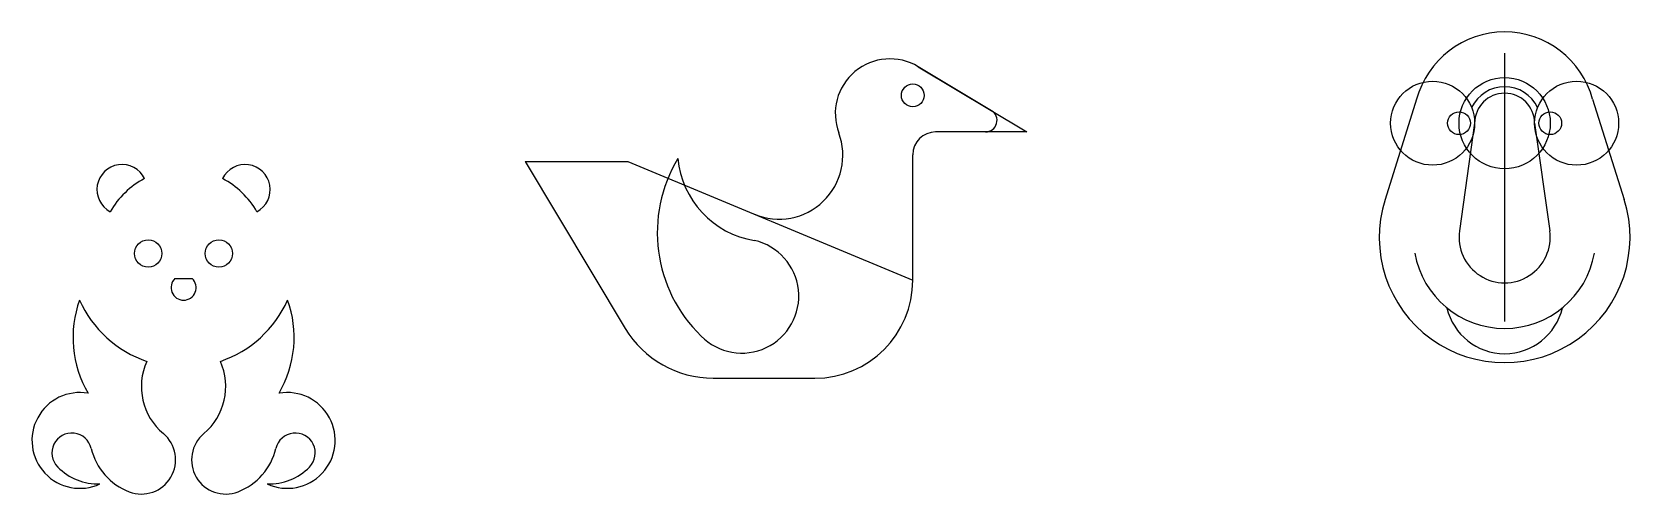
# Model space of a CAD drawing. Header units: millimetres. Extents: x 2474 to 3923, y 1364 to 1687.
# Drawn here: x 2474 to 3175, y 1364 to 1566 of the extents above; entities that cross this region are included whole.
import ezdxf

# ---------------------------------------------------------------- set-up
doc = ezdxf.new("R2010")
doc.units = ezdxf.units.MM

msp = doc.modelspace()

# ---------------------------------------------------------------- linework, layer by layer
for p, q in [((3119.647, 1556.886), (3119.647, 1439.241)), ((2894.595, 1531.726), (2862.425, 1551.02)), ((2862.425, 1551.02), (2910.081, 1522.438)), ((3081.04, 1536.714), (3067.192, 1492.783)), ((3081.04, 1536.714), (3081.04, 1536.714)), ((3158.253, 1536.714), (3172.102, 1492.783)), ((2910.081, 1522.438), (2870.081, 1522.438)), ((3106.497, 1526.247), (3099.842, 1479.039)), ((3132.797, 1526.247), (3139.451, 1479.039)), ((2690.081, 1509.438), (2735.081, 1509.438)), ((2690.081, 1509.438), (2733.973, 1436.286)), ((2735.081, 1509.438), (2860.081, 1457.438)), ((2860.081, 1457.438), (2860.081, 1512.438)), ((2536.483, 1458.138), (2544.033, 1458.138)), ((2772.56, 1414.438), (2817.081, 1414.438))]:
    msp.add_line(p, q)
for centre, radius in [((2860.081, 1538.438), 5), ((3088.072, 1526.247), 18.425), ((3119.647, 1526.247), 20), ((3151.222, 1526.247), 18.425), ((3099.647, 1526.247), 5), ((3139.647, 1526.247), 5), ((2524.758, 1469.138), 6), ((2555.758, 1469.138), 6)]:
    msp.add_circle(centre, radius)
for centre, radius, start, end in [((3119.647, 1526.247), 40, 15.169316, 164.830683), ((2850.081, 1530.438), 24, 59.04635, 200.55709), ((3119.647, 1526.247), 16, 25.298011, 154.701989), ((3119.647, 1526.247), 13.15, 0, 180), ((2892.023, 1527.438), 5, 270, 59.04635), ((2801.392, 1512.179), 28, 247.412689, 20.55709), ((2870.081, 1512.438), 10, 90, 180), ((2513.258, 1497.138), 11, 25.918832, 241.997915), ((2567.258, 1497.138), 11, 298.002085, 154.081168), ((2811.012, 1478.235), 63, 148.875922, 225.995824), ((2796.926, 1514.318), 40, 185.045523, 260.916051), ((2540.258, 1469.138), 37, 117.53797, 150.378777), ((2540.258, 1469.138), 37, 29.621223, 62.46203), ((3119.647, 1476.247), 55, 162.502737, 17.497263), ((3119.647, 1476.247), 20, 171.976783, 8.023217), ((2785.081, 1450.438), 25, 224.485702, 77.221069), ((3119.647, 1476.247), 40, 190.105345, 349.894655), ((2540.258, 1454.138), 5.5, 133.341758, 46.658242), ((2817.081, 1457.438), 43, 270, 0), ((2540.258, 1432.31), 48.5, 160.225627, 210.326107), ((2540.258, 1469.138), 50, 204.104624, 251.151556), ((2540.258, 1469.138), 50, 288.848444, 335.895376), ((2540.258, 1432.31), 48.5, 329.673893, 19.774373), ((3119.647, 1451.172), 26, 193.087981, 346.912019), ((2772.56, 1459.438), 45, 210.963757, 270), ((2548.758, 1410.81), 27, 155.935239, 229.994799), ((2531.758, 1410.81), 27, 310.005201, 24.064761), ((2494.758, 1387.138), 21, 80.028097, 294.801145), ((2585.758, 1387.138), 21, 245.198855, 99.971903), ((2491.258, 1381.638), 8.75, 13.267848, 224.676787), ((2521.758, 1378.638), 15, 249.023836, 49.994799), ((2558.758, 1378.638), 15, 130.005201, 290.976164), ((2589.258, 1381.638), 8.75, 315.323213, 166.732152), ((2526.054, 1389.843), 27, 193.267848, 249.023836), ((2554.462, 1389.843), 27, 290.976164, 346.732152), ((2502.813, 1393.064), 25, 224.676787, 271.727737), ((2577.703, 1393.064), 25, 268.272263, 315.323213)]:
    msp.add_arc(centre, radius, start, end)

doc.saveas('drawing.dxf')
